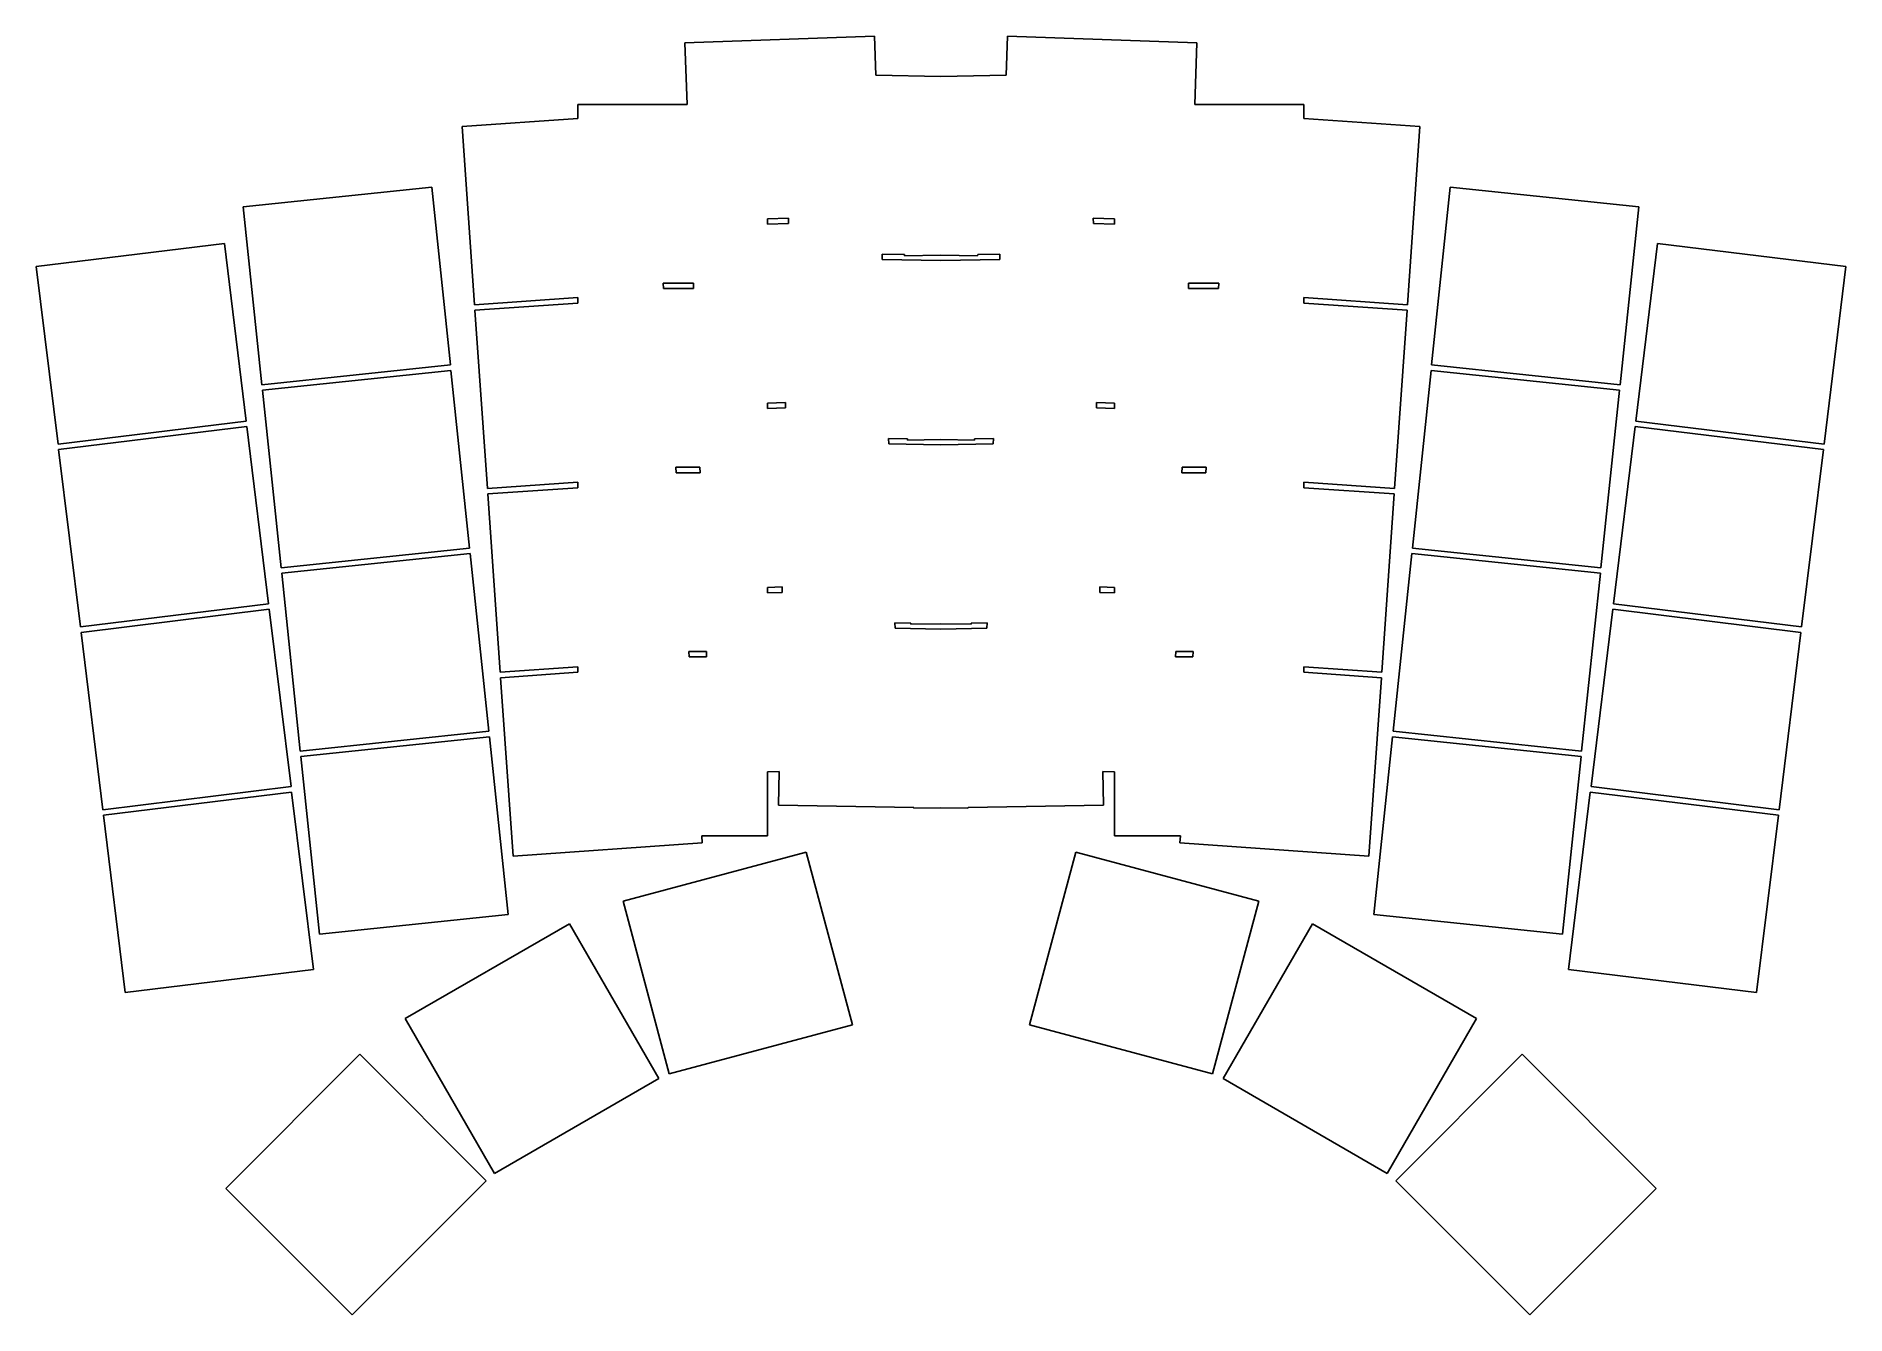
# Model space of a CAD drawing. Header units: millimetres. Extents: x 125 to 292, y -203 to -85.
import ezdxf

# ---------------------------------------------------------------- set-up
doc = ezdxf.new("R2010")
doc.units = ezdxf.units.MM

msp = doc.modelspace()

# ---------------------------------------------------------------- linework, layer by layer
for p, q in [((202.52, -85.02), (185.03, -85.63)), ((202.65, -88.63), (202.52, -85.02)), ((214.8, -85.02), (214.68, -88.63)), ((232.29, -85.63), (214.8, -85.02)), ((185.03, -85.63), (185.23, -91.31)), ((232.09, -91.31), (232.29, -85.63)), ((208.66, -88.73), (202.65, -88.63)), ((214.68, -88.63), (208.66, -88.73)), ((185.23, -91.31), (175.15, -91.31)), ((175.15, -91.31), (175.15, -92.61)), ((242.17, -91.31), (232.09, -91.31)), ((242.17, -92.61), (242.17, -91.31)), ((175.15, -92.61), (164.45, -93.36)), ((164.45, -93.36), (165.6, -109.82)), ((252.88, -93.36), (242.17, -92.61)), ((251.72, -109.82), (252.88, -93.36)), ((161.65, -98.95), (144.24, -100.78)), ((163.37, -115.36), (161.65, -98.95)), ((255.68, -98.95), (253.95, -115.36)), ((273.08, -100.78), (255.68, -98.95)), ((144.24, -100.78), (145.97, -117.19)), ((192.65, -101.88), (194.6, -101.81)), ((192.65, -102.38), (192.65, -101.88)), ((194.6, -101.81), (194.59, -102.31)), ((222.73, -102.31), (222.72, -101.81)), ((222.72, -101.81), (224.67, -101.88)), ((224.67, -101.88), (224.67, -102.38)), ((271.36, -117.19), (273.08, -100.78)), ((194.59, -102.31), (192.65, -102.38)), ((224.67, -102.38), (222.73, -102.31)), ((142.51, -104.16), (125.14, -106.29)), ((144.52, -120.54), (142.51, -104.16)), ((203.24, -105.64), (203.23, -105.14)), ((203.23, -105.14), (205.28, -105.17)), ((205.28, -105.17), (205.28, -105.29)), ((205.28, -105.29), (208.66, -105.23)), ((208.66, -105.23), (212.04, -105.29)), ((212.04, -105.29), (212.05, -105.17)), ((212.05, -105.17), (214.1, -105.14)), ((214.1, -105.14), (214.08, -105.64)), ((274.82, -104.16), (272.81, -120.54)), ((292.19, -106.29), (274.82, -104.16)), ((125.14, -106.29), (127.15, -122.67)), ((208.66, -105.73), (203.24, -105.64)), ((214.08, -105.64), (208.66, -105.73)), ((290.18, -122.67), (292.19, -106.29)), ((183.04, -108.31), (183, -107.81)), ((183, -107.81), (185.81, -107.81)), ((185.83, -108.31), (183.04, -108.31)), ((185.81, -107.81), (185.83, -108.31)), ((231.5, -108.31), (231.52, -107.81)), ((234.29, -108.31), (231.5, -108.31)), ((231.52, -107.81), (234.32, -107.81)), ((234.32, -107.81), (234.29, -108.31)), ((165.6, -109.82), (175.15, -109.15)), ((175.15, -109.65), (165.64, -110.32)), ((175.15, -109.15), (175.15, -109.65)), ((242.17, -109.65), (242.17, -109.15)), ((242.17, -109.15), (251.72, -109.82)), ((251.69, -110.32), (242.17, -109.65)), ((165.64, -110.32), (166.79, -126.77)), ((250.54, -126.77), (251.69, -110.32)), ((145.97, -117.19), (163.37, -115.36)), ((163.42, -115.86), (146.02, -117.69)), ((165.15, -132.27), (163.42, -115.86)), ((253.9, -115.86), (252.18, -132.27)), ((271.31, -117.69), (253.9, -115.86)), ((253.95, -115.36), (271.36, -117.19)), ((146.02, -117.69), (147.74, -134.1)), ((269.58, -134.1), (271.31, -117.69)), ((192.65, -118.89), (194.31, -118.83)), ((192.65, -119.39), (192.65, -118.89)), ((194.3, -119.33), (192.65, -119.39)), ((194.31, -118.83), (194.3, -119.33)), ((223.03, -119.33), (223.02, -118.83)), ((223.02, -118.83), (224.67, -118.89)), ((224.67, -119.39), (223.03, -119.33)), ((224.67, -118.89), (224.67, -119.39)), ((127.15, -122.67), (144.52, -120.54)), ((144.58, -121.03), (127.21, -123.17)), ((146.59, -137.41), (144.58, -121.03)), ((272.75, -121.03), (270.74, -137.41)), ((290.12, -123.17), (272.75, -121.03)), ((272.81, -120.54), (290.18, -122.67)), ((127.21, -123.17), (129.22, -139.54)), ((203.84, -122.65), (203.82, -122.15)), ((203.82, -122.15), (205.58, -122.18)), ((208.66, -122.74), (203.84, -122.65)), ((205.58, -122.18), (205.58, -122.29)), ((205.58, -122.29), (208.66, -122.24)), ((208.66, -122.24), (211.75, -122.29)), ((213.49, -122.65), (208.66, -122.74)), ((211.75, -122.18), (213.5, -122.15)), ((211.75, -122.29), (211.75, -122.18)), ((213.5, -122.15), (213.49, -122.65)), ((288.11, -139.54), (290.12, -123.17)), ((184.23, -125.31), (184.19, -124.81)), ((184.19, -124.81), (186.4, -124.81)), ((186.4, -124.81), (186.42, -125.31)), ((230.91, -125.31), (230.92, -124.81)), ((230.92, -124.81), (233.13, -124.81)), ((233.13, -124.81), (233.1, -125.31)), ((166.79, -126.77), (175.15, -126.19)), ((175.15, -126.69), (166.82, -127.27)), ((175.15, -126.19), (175.15, -126.69)), ((186.42, -125.31), (184.23, -125.31)), ((233.1, -125.31), (230.91, -125.31)), ((242.17, -126.69), (242.17, -126.19)), ((242.17, -126.19), (250.54, -126.77)), ((250.5, -127.27), (242.17, -126.69)), ((166.82, -127.27), (167.97, -143.73)), ((249.35, -143.73), (250.5, -127.27)), ((147.74, -134.1), (165.15, -132.27)), ((165.2, -132.76), (147.8, -134.59)), ((166.93, -149.17), (165.2, -132.76)), ((252.13, -132.76), (250.4, -149.17)), ((269.53, -134.59), (252.13, -132.76)), ((252.18, -132.27), (269.58, -134.1)), ((147.8, -134.59), (149.52, -151)), ((267.8, -151), (269.53, -134.59)), ((192.65, -135.9), (194.01, -135.85)), ((192.65, -136.4), (192.65, -135.9)), ((194, -136.35), (192.65, -136.4)), ((194.01, -135.85), (194, -136.35)), ((223.33, -136.35), (223.32, -135.85)), ((223.32, -135.85), (224.67, -135.9)), ((224.67, -136.4), (223.33, -136.35)), ((224.67, -135.9), (224.67, -136.4)), ((129.22, -139.54), (146.59, -137.41)), ((146.65, -137.91), (129.28, -140.04)), ((148.66, -154.28), (146.65, -137.91)), ((270.68, -137.91), (268.67, -154.28)), ((288.05, -140.04), (270.68, -137.91)), ((270.74, -137.41), (288.11, -139.54)), ((129.28, -140.04), (131.29, -156.42)), ((204.43, -139.66), (204.41, -139.16)), ((204.41, -139.16), (205.87, -139.19)), ((208.66, -139.74), (204.43, -139.66)), ((205.87, -139.19), (205.87, -139.29)), ((205.87, -139.29), (208.66, -139.24)), ((208.66, -139.24), (211.45, -139.29)), ((212.89, -139.66), (208.66, -139.74)), ((211.45, -139.19), (212.91, -139.16)), ((211.45, -139.29), (211.45, -139.19)), ((212.91, -139.16), (212.89, -139.66)), ((286.03, -156.42), (288.05, -140.04)), ((185.42, -142.31), (185.38, -141.81)), ((185.38, -141.81), (187, -141.81)), ((187, -141.81), (187.01, -142.31)), ((230.31, -142.31), (230.33, -141.81)), ((230.33, -141.81), (231.94, -141.81)), ((231.94, -141.81), (231.91, -142.31)), ((167.97, -143.73), (175.15, -143.23)), ((175.15, -143.23), (175.15, -143.73)), ((187.01, -142.31), (185.42, -142.31)), ((231.91, -142.31), (230.31, -142.31)), ((242.17, -143.73), (242.17, -143.23)), ((242.17, -143.23), (249.35, -143.73)), ((175.15, -143.73), (168.01, -144.23)), ((168.01, -144.23), (169.16, -160.69)), ((249.32, -144.23), (242.17, -143.73)), ((248.17, -160.69), (249.32, -144.23)), ((149.52, -151), (166.93, -149.17)), ((166.98, -149.67), (149.57, -151.5)), ((168.7, -166.08), (166.98, -149.67)), ((250.35, -149.67), (248.62, -166.08)), ((267.75, -151.5), (250.35, -149.67)), ((250.4, -149.17), (267.8, -151)), ((149.57, -151.5), (151.3, -167.91)), ((266.03, -167.91), (267.75, -151.5)), ((192.65, -152.91), (193.71, -152.87)), ((192.65, -158.81), (192.65, -152.91)), ((193.71, -152.87), (193.66, -155.98)), ((223.67, -155.98), (223.61, -152.87)), ((223.61, -152.87), (224.67, -152.91)), ((224.67, -152.91), (224.67, -158.81)), ((131.29, -156.42), (148.66, -154.28)), ((148.72, -154.78), (131.35, -156.91)), ((150.73, -171.16), (148.72, -154.78)), ((268.6, -154.78), (266.59, -171.16)), ((285.97, -156.91), (268.6, -154.78)), ((268.67, -154.28), (286.03, -156.42)), ((131.35, -156.91), (133.36, -173.29)), ((193.66, -155.98), (206.17, -156.2)), ((206.17, -156.2), (206.17, -156.28)), ((206.17, -156.28), (208.66, -156.24)), ((208.66, -156.24), (211.15, -156.28)), ((211.15, -156.28), (211.16, -156.2)), ((211.16, -156.2), (223.67, -155.98)), ((283.96, -173.29), (285.97, -156.91)), ((169.16, -160.69), (186.62, -159.47)), ((196.22, -160.32), (179.31, -164.85)), ((186.62, -159.47), (186.57, -158.81)), ((186.57, -158.81), (192.65, -158.81)), ((200.49, -176.26), (196.22, -160.32)), ((221.11, -160.32), (216.84, -176.26)), ((238.01, -164.85), (221.11, -160.32)), ((224.67, -158.81), (230.76, -158.81)), ((230.76, -158.81), (230.71, -159.47)), ((230.71, -159.47), (248.17, -160.69)), ((179.31, -164.85), (183.58, -180.79)), ((233.74, -180.79), (238.01, -164.85)), ((151.3, -167.91), (168.7, -166.08)), ((174.37, -166.93), (159.21, -175.68)), ((182.62, -181.22), (174.37, -166.93)), ((242.96, -166.93), (234.71, -181.22)), ((258.11, -175.68), (242.96, -166.93)), ((248.62, -166.08), (266.03, -167.91)), ((133.36, -173.29), (150.73, -171.16)), ((266.59, -171.16), (283.96, -173.29)), ((159.21, -175.68), (167.46, -189.97)), ((183.58, -180.79), (200.49, -176.26)), ((216.84, -176.26), (233.74, -180.79)), ((249.86, -189.97), (258.11, -175.68)), ((155.02, -178.98), (142.64, -191.36)), ((166.68, -190.65), (155.02, -178.98)), ((262.31, -178.98), (250.64, -190.65)), ((274.68, -191.36), (262.31, -178.98)), ((167.46, -189.97), (182.62, -181.22)), ((234.71, -181.22), (249.86, -189.97)), ((142.64, -191.36), (154.31, -203.03)), ((154.31, -203.03), (166.68, -190.65)), ((250.64, -190.65), (263.02, -203.03)), ((263.02, -203.03), (274.68, -191.36))]:
    msp.add_line(p, q)

doc.saveas('drawing.dxf')
